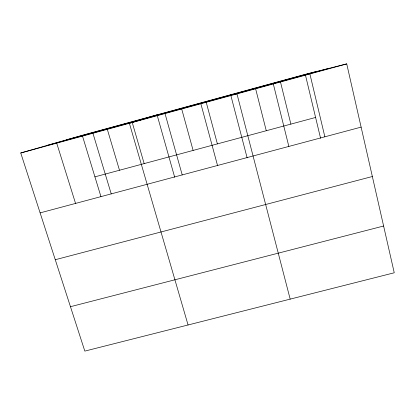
<?xml version="1.0" encoding="UTF-8"?>
<svg xmlns="http://www.w3.org/2000/svg" width="415" height="415" viewBox="0 0 415 415"><rect width="100%" height="100%" fill="white"/><g stroke="black" fill="none" stroke-linecap="round" stroke-linejoin="round"><path stroke-width="0.62" d="M157.057 114.856L129.387 123.291L188.062 324.976M20.75 152.985L82.258 135.306L305.274 74.337L346.733 63.889L394.25 272.78L84.826 351.111L20.75 152.985L346.733 63.889M66.711 139.772L315.68 71.712M46.439 145.603L329.318 68.278M94.926 176.857L315.597 117.455M40.12 212.885L361.112 127.12M55.273 259.723L372.348 176.51M70.467 306.701L383.61 226.019M230.657 94.734L236.97 93.889L290.178 299.127M56.715 143.154L75.556 203.417M82.45 135.928L100.964 196.658M92.929 133.257L111.225 193.888M107.075 128.52L119.489 170.249M132.188 122.321L144.161 163.603M157.228 115.474L174.684 177.226M165.009 113.554L182.211 174.917M181.48 108.18L193.115 150.427M200.87 103.755L217.527 165.481M206.177 102.095L217.393 143.891M230.823 95.362L247.138 157.866M255.573 88.587L266.274 130.735M273.314 83.955L288.845 146.428M280.286 81.164L290.879 124.111M309.896 73.958L324.862 136.805M305.424 74.959L320.572 138.247"/></g></svg>
